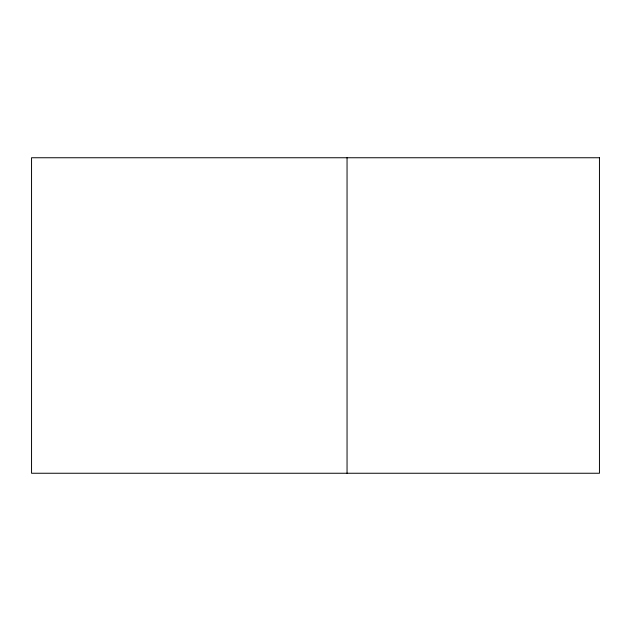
<?xml version="1.0" encoding="UTF-8"?>
<svg xmlns="http://www.w3.org/2000/svg" width="631" height="631" viewBox="0 0 631 631"><rect width="100%" height="100%" fill="white"/><g stroke="black" fill="none" stroke-linecap="round" stroke-linejoin="round"><path stroke-width="0.95" d="M347.05 157.75L347.05 473.25M599.45 157.75L31.55 157.75L31.55 473.25L599.45 473.25L599.45 157.75"/></g></svg>
